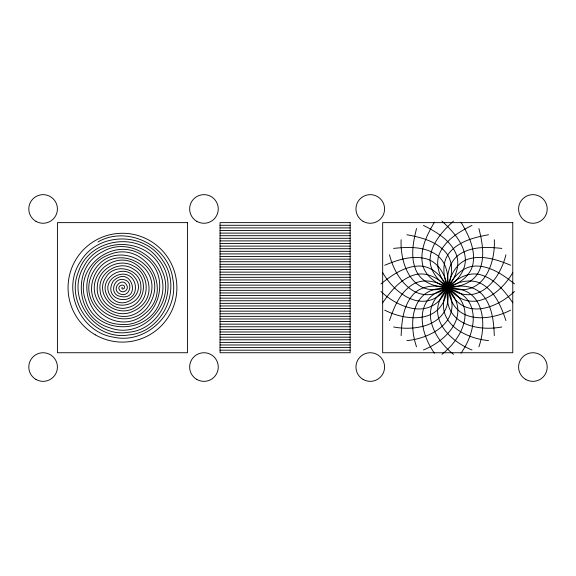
<?xml version="1.0" encoding="UTF-8"?>
<svg xmlns="http://www.w3.org/2000/svg" width="576" height="576" viewBox="0 0 576 576"><rect width="100%" height="100%" fill="white"/><g stroke="black" fill="none" stroke-linecap="round" stroke-linejoin="round"><path stroke-width="0.86" d="M401.134 335.65C401.681 321.278 403.279 305.359 413.41 294.242C423.67 283.428 440.179 285.314 453.211 288.77C483.408 295.747 495.482 264.233 494.302 239.724M416.534 228.542C413.006 242.482 410.054 258.206 416.65 271.728C423.446 284.998 439.819 287.834 453.29 288.194C484.236 290.002 486.943 323.647 478.901 346.831M389.506 320.58C394.078 306.943 400.097 292.126 412.949 284.314C425.844 276.826 441.151 283.284 452.678 290.275C479.693 305.482 500.155 278.64 505.922 254.786M434.462 222.149C427.147 234.54 419.89 248.789 422.402 263.621C425.189 278.266 440.093 285.602 452.923 289.742C482.105 300.197 475.222 333.238 460.973 353.218M382.601 302.854C390.83 291.053 400.774 278.532 415.31 274.651C429.79 271.102 442.656 281.614 451.75 291.571C473.386 313.769 500.58 293.782 512.834 272.52M453.463 221.069C442.958 230.897 431.971 242.525 430.207 257.465C428.753 272.304 440.986 283.543 452.131 291.125C477.187 309.377 461.275 339.142 441.972 354.298M380.959 283.889C392.184 274.889 405.259 265.673 420.293 266.054C435.19 266.724 444.571 280.433 450.49 292.55C464.998 319.939 496.721 308.426 514.469 291.478M97.963 241.92C127.253 225.043 168.617 245.398 172.829 279.014C179.647 312.199 146.491 344.815 113.407 337.126C79.805 332.114 61.121 289.044 80.741 261.209C97.992 231.826 145.418 231.437 162.9 260.784C182.837 288.54 162.95 332.15 128.794 334.951C94.997 340.754 64.901 302.767 78.66 271.246C89.51 238.572 137.938 230.854 158.155 258.847C180.662 284.566 162.295 329.89 128.088 332.294C93.845 338.054 65.47 296.496 83.722 266.81C98.942 235.397 149.94 237.65 161.964 270.562C177.343 302.126 142.502 340.488 109.642 327.737C75.794 318.067 70.783 267.545 102.478 251.827C133.25 233.345 173.556 266.839 160.394 300.442C149.962 335.11 96.638 335.779 85.874 300.996C72.281 267.07 115.495 234.108 144.403 256.838C174.773 277.02 156.55 328.478 120.082 324.338C82.699 323.035 73.678 267.034 109.26 254.671C144.058 239.58 174.96 288.799 145.512 313.171C116.906 339.394 72.576 301.666 94.831 269.467C116.179 236.866 168.055 264.78 151.596 300.499C135.122 337.363 78.221 313.214 94.421 275.782C111.852 238.046 168.142 265.889 147.478 302.472C124.063 338.292 72.943 297.468 103.954 267.264C137.988 239.947 171.331 298.512 129.521 312.718C113.198 317.75 95.134 302.774 97.373 285.761C98.23 268.985 118.447 257.573 133.171 265.831C148.903 272.974 150.89 297.317 136.238 306.655C122.767 317.066 100.678 307.022 100.051 289.908C97.704 272.498 119.599 259.042 133.934 269.417C148.961 278.1 145.44 303.53 128.376 307.397C111.73 313.099 95.508 292.075 105.754 277.574C114.379 261.878 141.192 268.567 140.882 286.654C142.747 305.388 113.753 312.826 106.877 295.056C98.086 278.316 123.934 261.922 134.906 277.639C147.866 293.494 121.896 313.502 110.477 296.006C98.647 278.525 129.571 263.412 135.108 284.278C139.234 307.764 100.994 302.27 113.206 281.124C132.394 262.858 142.74 304.596 117.454 295.56C109.346 290.722 115.243 276.696 124.402 279.799C133.834 281.88 129.938 297.59 120.593 294.163C109.159 289.85 123.163 274.522 127.274 286.603C128.239 290.923 121.774 293.962 119.47 289.922C116.237 285.3 125.928 282.607 124.322 288.331L122.782 289.174L121.63 287.957L122.472 287.611M471.996 225.389C459.144 231.854 445.334 239.918 439.43 253.757C433.858 267.581 442.426 281.815 450.986 292.234C469.879 316.8 446.227 340.877 423.439 349.985M384.732 265.241C398.038 259.762 413.179 254.606 427.5 259.2C441.598 264.046 446.738 279.842 449.014 293.134C455.206 323.503 488.894 321.394 510.696 310.133M488.563 234.749C474.415 237.334 458.885 241.186 449.323 252.792C440.078 264.492 444.298 280.562 449.575 292.968C460.778 321.869 431.302 338.306 406.872 340.618M393.61 248.4C407.916 246.895 423.9 246.211 436.342 254.664C448.51 263.282 448.992 279.886 447.422 293.278C444.816 324.166 477.727 331.632 501.818 326.966M220.046 225.295L350.143 225.295M220.046 227.894L350.143 227.894M220.046 230.494L350.143 230.494M220.046 233.1L350.143 233.1M220.046 235.699L350.143 235.699M220.046 238.298L350.143 238.298M220.046 240.905L350.143 240.905M220.046 243.504L350.143 243.504M220.046 246.11L350.143 246.11M220.046 248.71L350.143 248.71M220.046 251.309L350.143 251.309M220.046 253.915L350.143 253.915M220.046 256.514L350.143 256.514M220.046 259.121L350.143 259.121M220.046 261.72L350.143 261.72M220.046 264.319L350.143 264.319M220.046 266.926L350.143 266.926M220.046 269.525L350.143 269.525M220.046 272.124L350.143 272.124M220.046 274.73L350.143 274.73M220.046 277.33L350.143 277.33M220.046 279.936L350.143 279.936M220.046 282.535L350.143 282.535M220.046 285.134L350.143 285.134M220.046 287.741L350.143 287.741M220.046 290.34L350.143 290.34M220.046 292.946L350.143 292.946M220.046 295.546L350.143 295.546M220.046 298.145L350.143 298.145M220.046 300.751L350.143 300.751M220.046 303.35L350.143 303.35M220.046 305.95L350.143 305.95M220.046 308.556L350.143 308.556M220.046 311.155L350.143 311.155M220.046 313.762L350.143 313.762M220.046 316.361L350.143 316.361M220.046 318.96L350.143 318.96M220.046 321.566L350.143 321.566M220.046 324.166L350.143 324.166M220.046 326.765L350.143 326.765M220.046 329.371L350.143 329.371M220.046 331.97L350.143 331.97M220.046 334.577L350.143 334.577M220.046 337.176L350.143 337.176M220.046 339.775L350.143 339.775M220.046 342.382L350.143 342.382M220.046 344.981L350.143 344.981M220.046 347.587L350.143 347.587M220.046 350.186L350.143 350.186M501.818 248.4C487.519 246.895 471.535 246.211 459.086 254.664C446.926 263.282 446.443 279.886 448.013 293.278C450.619 324.166 417.701 331.632 393.61 326.966M406.872 234.749C421.02 237.334 436.543 241.186 446.105 252.792C455.35 264.492 451.138 280.562 445.86 292.968C434.657 321.869 464.134 338.306 488.563 340.618M510.696 265.241C497.398 259.762 482.256 254.606 467.935 259.2C453.83 264.046 448.69 279.842 446.422 293.134C440.222 323.503 406.541 321.394 384.732 310.133M423.439 225.389C436.284 231.854 450.101 239.918 456.005 253.757C461.578 267.581 453.002 281.815 444.449 292.234C425.556 316.8 449.208 340.877 471.996 349.985M514.469 283.889C503.251 274.889 490.176 265.673 475.135 266.054C460.246 266.724 450.864 280.433 444.938 292.55C430.438 319.939 398.707 308.426 380.959 291.478M441.972 221.069C452.477 230.897 463.457 242.525 465.228 257.465C466.682 272.304 454.442 283.543 443.297 291.125C418.248 309.377 434.16 339.142 453.463 354.298M512.834 302.854C504.605 291.053 494.654 278.532 480.125 274.651C465.646 271.102 452.779 281.614 443.686 291.571C422.05 313.769 394.848 293.782 382.601 272.52M460.973 222.149C468.281 234.54 475.546 248.789 473.033 263.621C470.246 278.266 455.342 285.602 442.505 289.742C413.33 300.197 420.214 333.238 434.462 353.218M505.922 320.58C501.35 306.943 495.331 292.126 482.479 284.314C469.591 276.826 454.284 283.284 442.75 290.275C415.742 305.482 395.273 278.64 389.506 254.786M478.901 228.542C482.422 242.482 485.374 258.206 478.786 271.728C471.989 284.998 455.616 287.834 442.138 288.194C411.199 290.002 408.492 323.647 416.534 346.831M494.302 335.65C493.754 321.278 492.156 305.359 482.026 294.242C471.758 283.428 455.256 285.314 442.224 288.77C412.02 295.747 399.946 264.233 401.134 239.724M187.517 222.638L57.42 222.638L57.42 352.735L187.517 352.735L187.517 222.638M350.143 222.638L220.046 222.638L220.046 352.735L350.143 352.735L350.143 222.638M512.762 222.638L382.666 222.638L382.666 352.735L512.762 352.735L512.762 222.638M196.798 221.35A14.314 14.314 0 0 0 218.268 208.958A14.314 14.314 0 0 0 196.798 196.56A14.314 14.314 0 0 0 196.798 221.35M95.263 334.814A54.418 54.418 0 0 0 176.89 287.683A54.418 54.418 0 0 0 95.263 240.559A54.418 54.418 0 0 0 95.263 334.814M525.737 379.44A14.314 14.314 0 0 0 547.2 367.042A14.314 14.314 0 0 0 525.737 354.65A14.314 14.314 0 0 0 525.737 379.44M524.866 220.81A14.314 14.314 0 0 0 547.164 209.974A14.314 14.314 0 0 0 526.637 196.085A14.314 14.314 0 0 0 524.866 220.81M363.11 221.35A14.314 14.314 0 0 0 384.581 208.958A14.314 14.314 0 0 0 363.11 196.56A14.314 14.314 0 0 0 363.11 221.35M363.11 379.44A14.314 14.314 0 0 0 384.581 367.042A14.314 14.314 0 0 0 363.11 354.65A14.314 14.314 0 0 0 363.11 379.44M35.957 379.44A14.314 14.314 0 0 0 57.42 367.042A14.314 14.314 0 0 0 35.957 354.65A14.314 14.314 0 0 0 35.957 379.44M35.957 221.35A14.314 14.314 0 0 0 57.42 208.958A14.314 14.314 0 0 0 35.957 196.56A14.314 14.314 0 0 0 35.957 221.35M196.798 379.44A14.314 14.314 0 0 0 218.268 367.042A14.314 14.314 0 0 0 196.798 354.65A14.314 14.314 0 0 0 196.798 379.44"/></g></svg>
